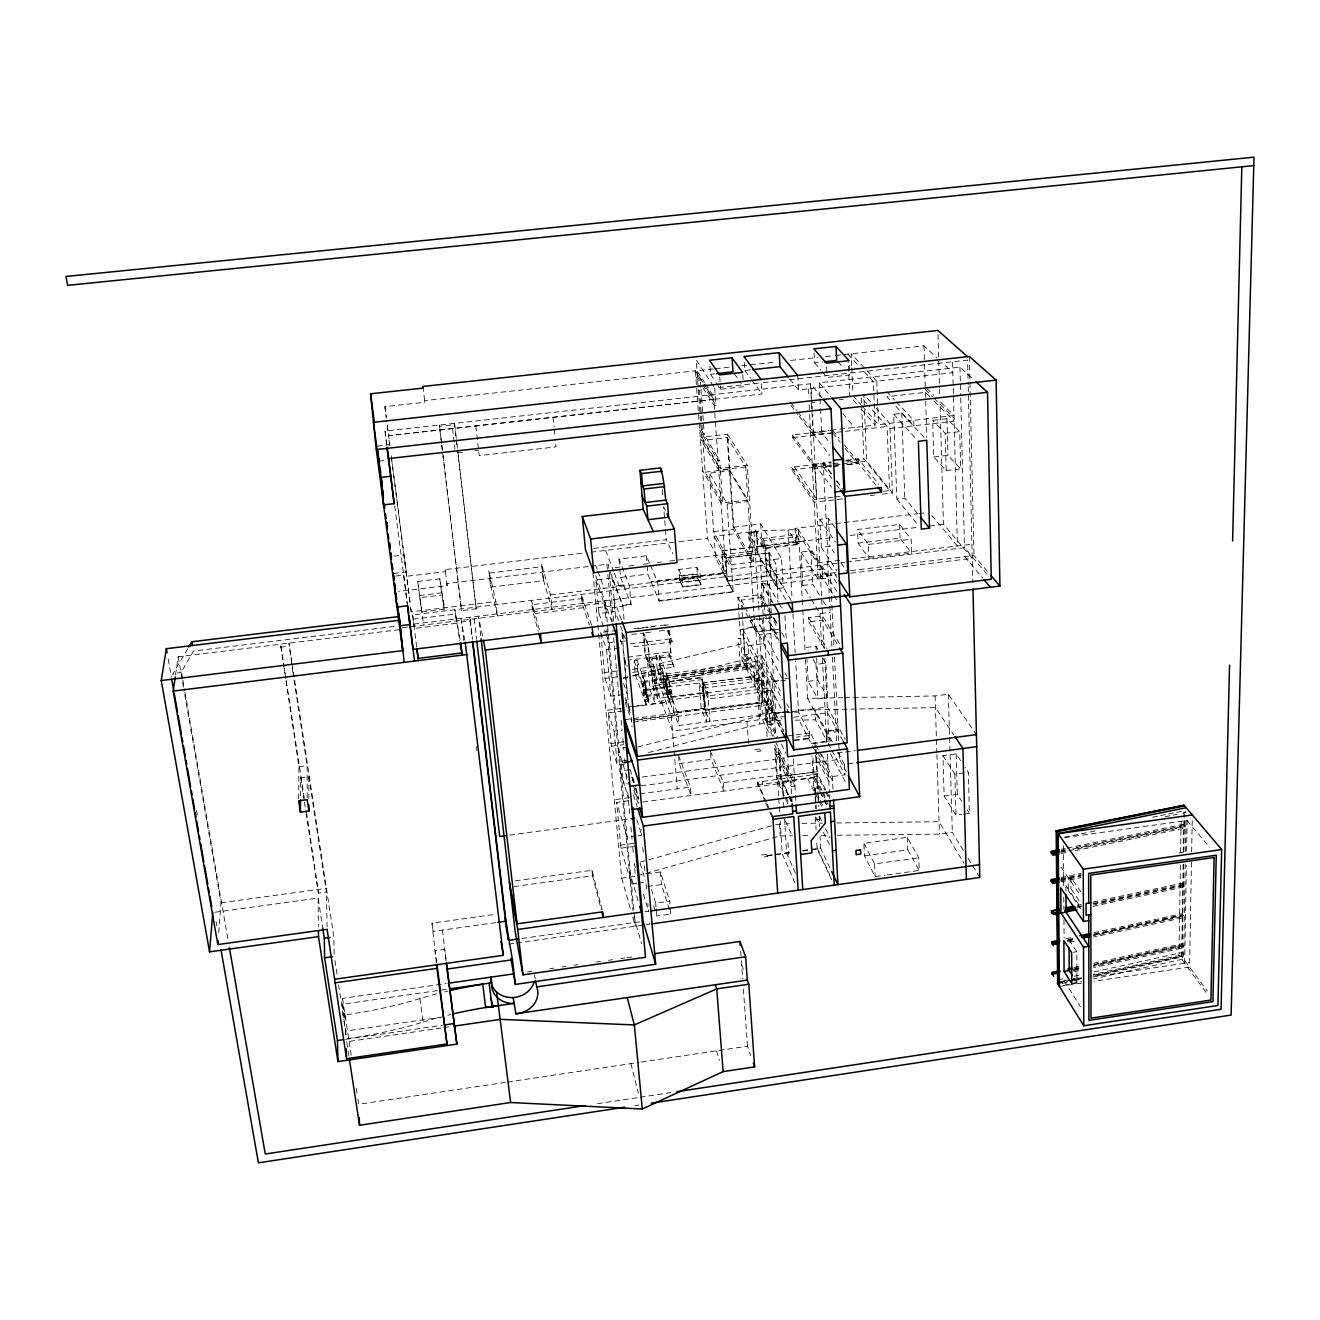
<?xml version="1.0" encoding="UTF-8"?>
<svg xmlns="http://www.w3.org/2000/svg" width="1320" height="1320" viewBox="0 0 1320 1320"><rect width="100%" height="100%" fill="white"/><g stroke="black" fill="none" stroke-linecap="round" stroke-linejoin="round"><path stroke-width="0.75" stroke-dasharray="5 3.75" d="M307.164 797.659L307.164 765.666L293.238 674.52M300.531 795.976L300.647 777.793L308.847 776.721L326.469 892.006L318.45 893.095L306.273 814.209M298.666 798.765L298.93 766.738L280.566 644.209L283.998 666.501M1180.41 864.93L1178.974 955.531L1208.212 995.247M1180.608 852.588L1181.136 819.637M1181.68 945.236L1093.917 965.233M1182.654 885.143L1182.703 884.317L1093.257 903.259M1183.149 864.501L1181.647 956.323L1093.653 975.711M1183.363 852.241L1184.056 809.391M1183.677 864.121L1182.126 957L1094.099 976.404M1183.875 851.779L1184.486 814.786M1185.211 863.923L1183.611 958.996L1093.438 978.895M1185.426 851.582L1185.97 818.647M1184.667 963.286L1186.35 865.359M1186.597 851.07L1187.109 820.479L1063.392 837.771M1191.465 862.108L1189.568 967.065L1093.966 981.272M1191.647 851.862L1192.241 819.06M292.924 672.49L288.964 643.187L291.753 661.419M218.74 932.613L221.017 902.781L183.81 689.023M1183.941 825.561L1073.407 848.083M175.543 674.933L178.2 656.749L398.59 629.739M182.49 678.018L181.434 671.946L193.413 651.057L396.165 626.241M187.786 648.664L172.606 674.404L181.434 671.946M637.411 875.704L780.252 835.906L792.495 835.774M640.167 862.125L773.602 825.247M775.566 824.719L791.752 823.482M648.516 752.532L773.058 720.571L783.057 720.39M637.857 746.938L760.666 715.786L770.269 735.768M785.136 716.38L672.507 731.082L655.248 685.756L757.119 661.006L782.463 711.084M778.404 660.462L759.908 625.597L743.094 629.623L745.074 659.257L761.805 655.182L780.252 691.036M623.188 677.886L630.878 676.038M632.791 675.559L660.33 669.124L678.084 714.268L678.991 725.505L788.65 711.232M623.221 678.414L630.927 676.549M632.841 676.087L653.994 670.972L671.253 715.688L677.226 788.832M738.408 638.616L740.718 638.319L738.408 638.616L740.19 664.983M726.082 558.31L722.172 550.985L797.329 542.074L797.478 544.632L763.636 548.707L753.934 531.844L748.654 533.016L754.743 626.851L760.204 626.159M753.967 532.24L761.178 530.656L798.319 529.634L828.316 575.933M1058.062 979.803L1064.068 978.483M1074.084 976.272L1080.09 974.952M1094.099 971.883L1182.208 952.495L1183.677 954.492L1093.241 974.407M1063.326 980.991L1071.312 979.242M1073.308 978.797L1081.278 977.047M1057.666 983.647L1067.666 981.436M1069.662 981.007L1081.657 978.368M1062.105 983.449L1072.104 981.255M1074.101 980.809L1080.106 979.489M1063.392 985.528L1081.426 981.552M1073.886 967.56L1079.859 966.256M1093.818 963.204L1181.582 943.981L1183.33 946.589L1093.505 966.306M1074.034 968.781L1080.024 967.477M1093.983 964.425L1181.714 945.202M1073.985 969.606L1079.974 968.286M1073.589 969.853L1081.575 968.105M1093.554 965.481L1183.528 945.879L1183.495 947.809L1093.653 967.527M1073.539 970.678L1081.525 968.929M1073.688 971.899L1081.674 970.15M1059.349 982.691L1067.352 980.941M1069.349 980.496L1081.361 977.872M1093.356 975.249L1181.4 955.993L1207.289 991.089M1065.702 938.784L1073.721 937.051M1093.785 932.728L1182.076 913.72L1183.842 916.294L1093.472 935.797M1067.863 939.576L1073.87 938.289M1093.933 933.966L1182.208 914.941L1093.884 934.791M1067.814 940.418L1073.836 939.114M1067.401 940.599L1073.424 939.312M1093.521 934.972L1184.04 915.585L1184.007 917.532L1093.62 937.035M1067.352 941.441L1073.374 940.137M1069.514 942.232L1075.536 940.945M1077.202 905.388L1081.179 904.547M1093.109 902.022L1182.572 883.08L1184.353 885.637L1094.808 904.645M1077.351 906.642L1081.327 905.8M1076.938 907.599L1081.278 906.642M1093.207 904.101L1184.551 884.895L1184.518 886.875L1092.976 906.312M1061.065 877.553L1081.063 873.394M1179.09 852.984L1183.083 852.159M1061.214 878.807L1081.228 874.649M1060.768 879.714L1081.179 875.49M1060.736 880.572L1080.75 876.397M1060.884 881.826L1080.915 877.651M1061.181 849.304L1065.207 848.48M1067.22 848.067L1183.974 824.257M1061.33 850.558L1065.355 849.733M1060.884 851.416L1065.306 850.608M1072.978 848.941L1185.871 825.908M1060.851 852.291L1066.89 851.053M1068.903 850.641L1185.69 826.683L1183.957 825.049M1060.999 853.561L1067.039 852.324M1075.091 850.674L1185.839 827.937M1152.64 817.162L1158.613 815.941M1160.61 815.529L1166.599 814.324M1168.596 813.912L1174.585 812.691M1176.582 812.295L1184.551 810.661L1186.086 812.476L1181.235 813.466M1064.25 837.26L1096.524 830.692M1165.098 816.75L1171.153 815.512M1173.166 815.1L1177.193 814.275M597.465 1103.701L638.22 1097.53M640.249 1097.217L670.824 1092.597M634.87 1105.649L638.946 1105.038M505.461 1082.351L358.71 1104.279L357.489 1096.227M507.49 1082.053L639.062 1062.402M641.091 1062.089L747.483 1046.199L750.733 1055.587M1059.349 981.865L1072.549 979.918M1074.595 979.605L1080.7 978.697M1092.943 976.882L1189.65 962.544M1073.523 983.351L1076.955 982.839L1076.806 951.753L1068.986 939.757M1059.382 986.419L1081.756 983.086M345.51 1039.368L442.332 1025.26M348.909 1056.016L346.714 1041.76L441.837 1027.9M443.85 1027.603L451.952 1026.432M1073.358 952.248L1076.806 951.753M345.807 1035.012L345.691 1031.052L443.998 1016.796M1080.882 891.825L1070.833 877.272L1068.243 877.651L1068.309 889.119L1070.899 888.756L1080.931 903.408M346.022 1034.781L343.018 1015.146L342.524 998.399L446.177 983.548M527.587 971.883L531.663 971.305M549.879 968.698L553.921 968.121M562.006 966.949L566.065 966.372M574.15 965.217L578.193 964.639M596.392 962.032L600.435 961.455M608.52 960.3L612.562 959.722M620.664 958.551L624.707 957.973M626.719 957.693L632.791 956.818M446.209 989.356L342.705 1004.223L345.031 1019.502L344.85 1013.611M651.469 889.499L655.677 903.16L669.751 901.197L670.84 914.05L656.815 916.03L653.202 904.216M887.189 874.945L919.248 870.441L918.803 857.752L907.285 837.309L863.891 843.315L864.468 855.839L875.16 876.628L885.175 875.226M644.919 911.774L648.516 911.262L647.823 903.49M521.961 938.47L641.107 921.641M508.645 944.147L514.668 943.288M516.681 943.008L644.292 924.957M646.09 924.709L649.671 924.198L649.341 920.502M636.867 883.393L631.455 884.153L620.961 848.199L616.671 802.345L630.795 800.448M638.682 883.146L645.909 882.139M864.468 855.839L907.747 849.816L919.248 870.441M647.773 886.462L661.452 884.565L670.84 914.05M436.326 962.791L432.019 923.191L494.472 914.463M863.891 843.315L874.599 863.923L918.803 857.752M495.907 922.614L433.125 931.409L432.019 923.191M214.813 912.268L318.12 898.078L322.773 928.191M960.614 760.584L956.191 753.885L942.925 755.667L944.147 796.108L956.01 815.183L961.752 814.39M963.649 814.126L969.391 813.334L968.352 772.299L965.035 767.283M515.394 880.836L591.954 870.276L602.201 909.859M514.024 886.578L592.498 875.737L601.227 909.513M767.068 855.476L792.775 851.911M802.676 850.542L820.479 848.083L831.88 872.008M767.266 855.97L792.759 852.456M802.923 851.037L820.71 848.578L820.05 836.583M646.652 873.856L660.363 871.959L669.751 901.197M592.911 572.863L621.67 878.163L635.432 876.266M837.391 835.263L939.411 834.124L952.314 832.342L963.93 851.449M636.223 835.857L627.099 837.094L616.671 802.345M638.055 835.609L641.702 835.114L641.173 829.224M944.147 796.108L957.297 794.31L961.702 801.223M620.103 845.245L634.078 843.332M815.545 819.736L819.291 819.225L819.505 826.601M221.017 902.781L326.403 888.36L327.079 927.382M620.961 848.199L634.969 846.268M837.936 752.235L844.486 764.329L854.7 762.976M639.986 793.815L690.476 787.066L691.152 795.498L679.173 763.587L678.678 757.416M710.374 751.162L723.343 782.661L788.601 773.933L787.743 759.693M816.519 771.82L776.638 777.15L785.07 795.217M615.813 799.507L629.904 797.61M765.039 801.438L757.482 782.133L816.651 774.196L824.868 790.366M757.647 784.822L816.799 776.886M783.832 807.378L782.281 781.985L816.816 777.348M642.823 801.982L794.673 781.588L776.111 743.111M844.486 764.329L844.998 774.823L828.581 777.034L815.909 752.598M817.13 782.958L817.938 794.656M817.658 784.03L818.384 793.93M819.555 790.433L813.219 777.843L813.747 787.281L817.509 786.769M815.051 795.053L814.621 787.165L815.149 788.238L818.053 787.858M942.925 755.667L954.871 774.13L968.352 772.299M509.85 835.065L629.129 818.944M626.241 762.085L622.429 762.581A12.655 1.039 82.5 0 0 621.736 768.487A12.655 1.039 82.5 0 0 624.525 785.384M794.376 739.942L809.787 737.896L809.408 730.966L815.925 743.424M794.458 740.685L808.747 738.804L808.566 735.553L796.323 737.17M622.66 710.985L608.272 712.849L611.408 746.229L617.281 765.072L624.574 764.115M811.107 743.341L826.996 741.246L826.468 731.033L838.035 729.514L839.14 731.494L834.273 732.138L833.184 730.158M787.858 803.847L776.787 779.542L774.856 748.621L778.536 748.143L780.433 779.047L788.073 795.3M833.432 730.603L826.699 731.494L827.244 741.691L811.338 743.803L799.045 720.11M629.376 769.774L620.02 771.012L628.584 798.352M679.173 763.587L711.001 759.38L723.954 791.092L723.343 782.661M642.394 777.051L784.839 758.125M837.26 753.093L843.298 752.284M845.328 752.02L855.409 750.684M641.074 785.829L839.586 759.346L846.301 771.804M770.88 605.995L769.56 584.364L767.53 580.816L775.747 713.707L781.688 712.932M783.667 712.684L827.26 707.009L845.179 739.216M844.668 697.653L935.088 695.937L948.354 694.221L976.42 734.596M763.389 618.04L769.84 720.39L781.786 718.822M793.732 717.271L827.574 712.849L843.48 741.625M610.549 743.506L624.805 741.642M767.811 724.762L773.173 724.053L771.886 703.61L766.293 692.373L760.963 693.066L762.267 713.328L767.811 724.762L766.507 704.303L760.963 693.066M611.408 746.229L623.65 744.629M627.33 747.252L617.941 748.473L627.049 777.134M788.304 735.801L794.095 735.042M796.026 734.778L809.523 733.012L798.583 712.107L795.646 660.957M621.687 761.145L629.277 760.138M647.988 701.052L645.034 701.432L642.461 683.793L645.43 683.413L647.674 695.062L644.457 694.782L647.427 694.403L648.236 701.712M808.17 681.367L817.806 680.13L827.64 697.62L817.822 698.89L808.17 681.367L806.965 659.406M649.885 689.37L654.571 701.91L704.599 695.475L706.579 721.908L701.233 709.203L699.254 683.051L649.885 689.37L647.196 657.822L630.152 659.967M628.501 706.86L646.173 704.583L644.853 697.273M646.173 704.583L635.398 674.933L634.161 660.841L637.048 660.479L638.286 674.569L649.159 704.203L669.685 701.563L665.857 680.807L669.091 680.394L672.523 696.3L674.009 712.717L704.5 708.774L701.959 677.325L654.538 683.38L702.158 677.77M673.101 701.613L628.65 707.322L621.769 630.646M607.431 710.209L621.769 708.361M766.986 690.855L770.368 690.426M673.827 712.255L704.303 708.312L709.88 721.479L707.685 691.961L702.289 679.586L652.921 685.872L650.512 657.393L669.158 655.05L674.14 667.178L655.231 669.57L650.512 657.393M624.822 719.664L768.619 701.052L783.717 731.462M633.039 720.093L678.084 714.268M637.444 720.077L678.134 714.796M766.507 704.303L771.886 703.61M633.237 722.089L768.834 704.517L783.948 735.025M298.93 766.738L307.164 765.666M608.272 712.849L614.13 731.164L621.472 730.207M762.267 713.328L767.58 712.635L773.173 724.053M670.213 694.27L669.042 679.899L659.208 655.198L656.073 655.594L657.244 669.653L660.38 669.256M616.935 630.465L600.732 632.462L605.038 678.397L621.093 676.351M767.563 607.035L760.732 594.627L737.88 597.432L742.17 660.792L749.017 659.934L748.06 645.694L763.834 643.698L762.316 619.69M635.398 674.933L638.286 674.569M666.072 673.827L746.41 663.613L747.45 665.726L747.681 669.273L667.211 679.519L666.072 673.827L667.211 679.519M664.802 676.005L751.525 664.983L753.571 666.27L666.352 677.374L664.802 676.005L659.901 663.646L741.097 644.011L751.525 664.983M666.913 675.972L747.45 665.726M634.161 660.841L642.428 683.298L645.381 682.918L646.618 697.307M656.073 655.594L665.824 680.312L669.042 679.899M642.51 684.37L645.48 683.991M642.724 685.361L645.678 684.981M813.07 659.307L815.974 664.405L825.858 663.152L827.64 697.62M643.451 689.683L646.47 689.452M666.88 686.697L670.164 686.433M643.566 689.981L646.519 689.601M742.104 612.216L744.942 654.654L757.812 680.625L761.607 680.13L748.638 654.192L741.774 655.05L754.347 680.592L761.392 679.684L762.844 702.421L704.979 709.912L702.933 682.803L754.05 676.269L754.38 681.12M702.933 682.803L754.281 676.731M605.038 678.397L610.88 696.168L623.155 694.601M703.263 685.063L761.458 677.622L766.837 688.347L707.982 695.92L702.587 683.496M668.167 692.439L671.402 692.027M703.494 688.132L761.64 680.674L767.035 691.433L708.213 699.006L702.817 686.565M784.707 678.661L788.584 678.15M671.55 693.841L667.012 694.683L665.824 680.312M781.902 678.199L754.693 626.257L740.025 629.755L766.441 682.093L782.842 679.998M743.094 629.623L769.857 682.275L786.803 680.097M645.76 699.748L648.731 699.369L649.159 704.203M652.921 685.872L657.657 698.379L707.685 691.961M630.25 643.912L671.847 638.698L672.111 641.916L630.448 647.13M839.438 643.615L822.541 615.912L808.566 617.661L808.797 621.918L822.756 620.185L838.596 646.255M600.732 632.462L606.54 649.489L619.377 647.872M757.73 618.75L749.909 619.723L755.947 631.29L777.76 628.567M779.79 629.211L756.013 632.181L749.974 620.598L773.438 617.678L777.067 624.261M750.42 617.512L759.544 634.92L777.942 632.61M674.14 667.178L668.91 651.948L624.195 657.574L627.313 666.286M652.443 658.531L671.253 656.617L652.443 658.531L654.72 683.826M603.9 672.688L618.354 670.857M632.412 669.289L673.876 664.042M817.971 649.588L815.991 646.206L806.305 647.427L808.236 650.826M632.676 672.424L651.865 669.999L654.571 701.91M633.847 628.683L658.317 625.647M660.346 625.399L668.679 624.822L664.604 625.317M638.088 628.617L648.285 627.346M650.331 627.099L654.406 626.587M631.785 634.474L643.253 633.039L647.905 644.935L649.786 667.095L645.134 654.934L643.253 633.039M645.612 632.742L651.486 632.016M659.307 631.042L665.181 630.316M759.693 618.503L771.424 617.051M815.727 606.573L820.017 613.602L830.164 612.332M612.909 642.477L609.163 642.956L605.979 633.748M620.367 641.553L625.977 640.86M839.784 560.29L817.377 563.029L795.036 528.38L833.646 523.776M851.945 558.822L971.932 544.219M679.618 580.206L697.636 578.011L700.92 584.793L682.754 587.02L679.618 580.206L678.777 569.432L696.828 567.237L700.111 573.952L700.92 584.793M421.773 611.985L444.213 609.262L442.464 594.957L419.958 597.679L421.773 611.985L417.73 581.46L439.808 578.803L444.576 607.778M868.939 558.36L911.691 553.163L911.196 539.22L899.547 524.403L857.489 529.452L858.099 543.18L868.939 558.36L868.345 544.401L857.489 529.452M416.641 646.899L412.632 614.889L844.618 562.27M846.648 562.023L964.474 547.668L988.73 576.279M442.959 455.697L461.555 610.582L476.19 608.801L456.852 443.074M727.188 580.156L726.049 557.947M413.16 619.179L455.565 613.998L456.687 623.221L414.348 628.419L412.632 614.889M727.237 580.717L770.682 575.404L769.296 552.717L725.654 557.981L727.419 581.081L770.88 575.767L769.494 553.08L725.851 558.343M413.82 624.096L836.385 572.385M850.641 570.636L973.978 555.555L988.234 572.319M402.418 627.643L605.467 602.778L635.332 926.227L631.505 912.764M760.221 558.822L777.348 588.605L783.255 587.879L765.913 558.145L760.221 558.822L761.788 583.885L767.464 583.176L778.058 601.837M818.119 577.187L836.434 574.942M850.624 573.21L972.262 558.31L943.47 524.255L939.955 401.841M769.56 584.364L763.092 585.156L764.94 614.658L778.948 640.447M801.025 552.057L818.218 579.216L828.432 577.979L810.892 550.869L801.025 552.057L802.873 585.453L810.381 597.779M597.795 607.612L612.43 605.814M280.467 647.196L288.899 646.156M631.026 604.164L622.792 605.187L624.162 620.582M659.142 600.715L733.161 591.64L715.605 557.848L714.07 536.217L756.525 531.152L775.863 563.821L778.189 602.514M649.539 563.244L646.321 555.803L618.981 559.086L629.376 585.304L631.059 604.543L622.826 605.55L608.866 568.409L608.487 564.102L592.284 566.049M647.163 565.983L647.856 574.134L659.175 601.095L733.178 592.004L731.626 569.201L714.07 536.217M802.873 585.453L812.691 584.248L821.931 599.115M595.815 580.008L605.979 608.47L622.908 606.391L612.166 578.028L595.815 580.008L598.966 613.503L615.202 611.49L619.921 624.343M741.972 610.187L741.295 600.088L760.914 597.663L768.537 611.539M762.63 538.51L763.999 540.82L797.973 536.745L798.352 543.691L764.428 547.767L763.059 545.44L762.63 538.51L796.505 534.452L797.973 536.745M763.059 545.44L796.884 541.381L798.352 543.691M588.241 566.544L446.82 583.555L447.166 585.601L398.574 591.442M795.036 528.38L795.795 542.025L834.042 537.421M850.311 535.458L919.429 527.142M929.593 525.921L943.47 524.255M614.938 567.683L621.01 566.957M629.112 565.966L635.184 565.24M643.285 564.267L649.357 563.541M657.459 562.551L661.501 562.072M669.603 561.099L756.657 550.605L757.894 552.75L715.605 557.848M419.529 595.534L441.54 592.878L444.213 609.262M490.941 587.087L543.691 580.717L552.057 609.328L550.572 594.891L542.239 566.692L489.357 573.045L490.941 587.087L497.475 616.011L495.841 601.54L489.357 573.045M835.213 527.967L828.465 518.298L819.885 519.321L821.32 547.321L829.851 546.282L834.339 552.932M858.099 543.18L900.042 538.114L911.691 553.163M868.345 544.401L911.196 539.22M619.888 569.283L620.614 577.434L647.856 574.134M731.28 564.63L751.872 562.139L747.962 501.567L729.415 470.877L709.434 473.187L713.592 531.597L731.28 564.63L727.138 504.026L709.434 473.187M713.625 386.347L696.201 359.98L701.761 437.151L727.551 434.214L733.821 527.175L753.456 561.94L781.539 558.541L783.255 587.879M731.626 569.201L775.863 563.821M678.777 569.432L681.912 576.163L700.111 573.952M765.996 568.012L770.286 575.454L768.916 553.146L764.626 545.869L766.392 567.963M411.197 611.837L410.454 605.913L411.197 611.837L495.841 601.54M550.572 594.891L725.951 573.557L713.839 399.333L704.071 384.268M393.789 556.132L404.002 554.928L410.207 603.933L391.627 459.64L392.057 463.221M924 437.299L901.791 413.325L893.706 414.249L896.857 499.026L904.81 498.085L917.812 513.892M733.821 527.175L760.699 523.974L781.539 558.541M713.592 531.597L733.359 529.237L751.872 562.139M593.521 548.394L666.286 539.715L672.886 553.822M393.591 573.474L406.098 571.972M447.166 585.601L445.12 569.613L584.892 552.915M590.964 552.189L676.945 541.926M678.991 541.678L707.52 538.279L725.951 573.557M748.688 533.412L754.231 532.339L748.654 533.016L756.376 546.315L756.657 550.605M395.67 576.064L403.689 575.107L407.385 605.797M835.676 523.529L916.971 513.81M919 513.579L927.135 512.606M946.192 470.563L960.679 468.864L959.739 431.64L946.951 418.704L932.646 420.337L933.751 456.951L946.192 470.563L945.153 433.306L932.646 420.337M702.867 440.335L720.39 469.936L722.667 502.969L705.16 472.164L702.867 440.335L727.171 437.58L745.734 466.999L747.862 500.016L721.05 503.167L702.619 470.58M727.138 504.026L747.962 501.567M833.002 497.244L814.044 499.488L791.604 467.263L831.121 462.693M835.015 497.013L841.071 496.287M883.509 491.287L889.564 490.578L887.106 426.541L868.048 405.025M842.275 498.877L814.192 502.194L791.752 469.87L791.604 467.263M870.358 495.561L874.368 495.082M882.403 494.142L892.435 492.954L889.795 423.456L876.117 408.161M945.153 433.306L959.739 431.64M753.456 561.94L747.252 465.251L720.274 468.369L719.746 460.614L718.113 460.795L699.666 429.874M745.734 466.999L718.756 470.118L700.309 438.817M705.16 472.164L729.316 469.376L747.862 500.016M836.995 577.368L828.366 564.25L823.267 462.858L831.055 461.951M846.615 460.152L858.297 458.799L878.774 484.324M824.224 648.45L814.654 464.161L823.284 463.171L831.798 474.573M845.46 461.026L863.891 458.898L889.564 490.578M812.311 466.191L831.154 463.996M833.167 463.765L839.173 463.072M847.192 462.132L857.224 460.977L857.34 463.716L847.324 464.887M791.752 469.87L840.328 464.244M842.358 463.996L866.646 461.191L892.435 492.954M831.254 466.306L823.482 467.214L831.996 478.681M833.201 466.076L839.041 465.399M846.813 464.491L858.478 463.138L876.397 485.611M812.443 468.93L831.286 466.752M833.299 466.505L839.305 465.811M933.751 456.951L947.958 455.301L960.679 468.864M795.795 541.976L805.579 540.837M810.546 432.481L829.01 430.369M830.957 430.155L875.111 425.122L873.345 381.579L863.957 371.481M862.405 406.329L878.509 424.727L953.98 415.437L939.609 401.132M815.248 468.6L792.643 437.596L792.495 434.957L830.775 430.601M811.519 403.722L813.07 433.603L821.749 432.613L830.28 443.586M810.678 435.254L887.106 426.541M792.643 437.596L830.907 433.224M889.977 428.505L954.129 421.179L931.161 398.112M713.839 399.333L388.476 435.683L386.578 420.205M705.688 384.087L715.489 399.168L761.953 393.987L761.277 382.833L714.714 387.998L715.902 405.224L714.268 405.405L701.085 384.879M377.272 446.094L389.796 444.691M810.958 402.996L814.984 402.55M839.124 399.828L843.15 399.382M929.726 396.676L925.419 392.353L886.924 396.676L890.967 401.049M378.84 461.092L386.149 460.267M457.363 452.76L463.155 452.1M474.738 450.796L478.599 450.367M695.392 370.953L702.999 382.685L695.392 370.87L424.578 400.636L424.891 402.27L384.928 406.675L386.347 418.275M709.978 366.25L710.539 374.269L714.615 373.824M744.282 362.505L744.793 370.507L750.667 369.864M814.06 352.852L814.555 362.835L822.607 361.96M700.887 387.238L700.458 381.298L698.874 381.463L695.821 376.695M763.307 382.618L967.593 360.096L968.17 384.632M716.1 382.602L720.571 389.268L743.556 386.727L740.025 381.744M386.694 444.84L385.06 431.062L810.496 383.79L822.013 397.815M819.934 396.759L819.241 382.816L959.97 367.191L973.022 379.071M441.49 443.421L439.296 425.04L439.56 426.343L454.707 424.66L456.605 441.029M789.855 379.054L798.484 389.911L873.345 381.579M851.697 365.739L851.169 353.793L876.777 381.2L952.858 372.718L942.744 363.297M713.279 368.907L696.96 370.705L704.599 382.421M715.324 368.692L729.597 367.125M741.84 365.788L776.506 361.977M790.779 360.426L817.294 357.505M825.445 356.614L833.613 355.724M835.642 355.492L923.951 345.823L936.969 357.918M805.513 659.257L807.675 698.346L842.622 697.686M798.468 710.094L935.451 707.602L953.766 734.861M792.577 712.206L772.563 712.569L765.567 714.351L776.737 737.319M794.59 712.173L798.583 712.107M795.053 720.176L815.496 719.812L827.244 741.691M801.982 823.366L822.442 823.119M836.764 822.954L939.031 821.749L963.93 863.131M802.692 835.659L810.859 835.56M821.057 835.444L829.224 835.362M747.681 669.273L742.17 660.792M926.673 388.261L933.867 395.406M925.32 389.483L932.497 396.66M933.949 398.096L954.047 418.192M886.726 391.561L894.828 400.24M896.181 401.676L913.737 420.453L913.918 425.782L892.32 402.501M847.885 354.156L858.594 365.706M893.706 414.249L917.004 439.758M838.002 361.861L843.232 367.686M870.655 402.039L863.808 394.383L866.646 461.191M866.695 403.491L861.25 397.353L861.514 403.507M853.017 395.604L861.069 404.794M856.432 403.639L849.766 395.967L848.232 362.125M861.762 409.777L875.111 425.122M814.555 362.835L820.842 370.144M822.096 371.613L827.112 377.454L849.766 374.946L849.222 362.703M931.739 515.41L957.412 545.985L952.561 361.663M1187.109 820.479L1209.648 847.324M819.241 382.816L830.775 396.577M964.705 556.677L982.624 578.077M842.837 413.605L854.419 427.482M896.857 499.026L918.687 525.954M832.788 430.369L839.223 438.421M844.371 444.873L857.224 460.977M832.92 432.993L840.246 442.216M845.13 448.355L857.34 463.716M790.696 402.584L796.653 410.371M797.857 411.923L813.367 432.151M813.07 433.603L829.884 455.582M790.845 405.257L798.006 414.628M799.194 416.196L813.516 434.94M823.267 462.858L831.781 474.26M836.649 480.777L841.516 487.294M836.665 481.107L843.975 490.891M836.863 485.232L839.305 488.515M814.654 464.161L831.418 487.031M792.495 434.957L815.116 465.861M744.793 370.507L750.519 378.328M751.658 379.896L761.953 393.987M734.151 373.461L738.853 380.094M794.277 466.95L816.832 499.158L812.443 414.298M1061.016 867.141L1080.469 895.439M819.885 519.321L835.379 541.909M1061.099 878.543L1080.519 907.054M1080.75 908.903L1065.916 887.089L1065.949 890.951M841.071 562.897L846.681 571.213M710.539 374.269L714.994 380.935M821.32 547.321L836.781 570.619M836.764 583.06L830.28 573.128L833.959 646.8M704.088 384.351L713.856 399.432L388.476 435.683L389.73 445.352M819.901 565.273L836.781 591.376M697.389 376.53L700.458 381.298M702.669 384.714L715.902 405.224M820.38 574.348L832.821 593.818M833.927 595.534L838.332 602.415M967.197 809.869L969.391 813.334M1074.034 978.252L1076.955 982.839M727.551 434.214L747.252 465.251M797.478 544.632L788.122 529.881L792.132 599.528M1064.399 981.123L1080.403 1006.698M822.97 600.781L828.102 609.031M811.453 599.528L814.671 604.808M968.154 858.396L978.73 875.754M701.217 429.693L719.746 460.614M701.761 437.151L720.274 468.369M808.566 617.661L827.095 648.912M755.353 530.145L756.459 532.026L757.498 548.245M808.797 621.918L824.224 648.07M791.224 600.699L773.817 570.884L774.361 579.975L786.736 601.375M822.888 658.069L825.858 663.152M748.985 538.065L777.265 587.087M779.014 603.537L782.859 610.318M773.025 602.877L761.095 581.592L763.257 616.011M761.788 583.885L771.853 601.854M777.018 623.386L773.388 616.803L773.438 617.678M773.256 617.298L777.051 624.162M781.77 632.742L785.565 639.606M768.553 608.817L772.464 615.912M769.494 613.272L777.117 627.148M770.105 622.462L776.77 634.706M770.368 626.736L778.932 642.543M832.326 741.856L814.968 709.797L815.496 719.812M807.675 698.346L831.534 742.5M828.168 743.44L830.973 748.671M831.913 750.42L844.998 774.823M830.544 753.934L846.582 784.047M784.938 672.804L786.819 676.335M741.295 600.088L744.034 605.319M744.942 607.052L749.512 615.763M821.502 754.083L828.019 766.54M815.909 745.14L818.647 750.37M819.555 752.119L832.309 776.539L833.135 792.396M737.88 597.432L749.034 618.816M817.954 752.895L832.54 780.895L828.811 781.39L815.232 755.122M727.584 580.107L723.707 572.649L651.007 581.856L723.723 573.012L722.139 550.605M808.566 735.553L809.787 737.896M733.178 592.004L723.327 573.012L721.76 550.654L764.989 545.457L767.464 583.176M812.279 745.618L815.001 750.849M786.786 703.725L788.65 707.355M762.135 660.297L782.446 699.98M787.099 709.087L788.964 712.717M825.643 789.739L817.459 773.668L813.846 774.163L821.981 790.235M826.551 791.521L830.197 798.666M825.775 792.165L829.405 799.309M812.922 772.299L780.07 776.193L788.783 794.722M822.888 792.016L826.501 799.161M824.818 798.022L813.054 774.675L812.014 756.129M825.726 799.821L828.432 805.183M820.462 792.231L827.689 806.602M817.872 787.875L815.298 749.595M819.637 791.389L823.168 798.402M824.043 800.151L827.574 807.163M813.747 787.281L815.545 790.911M816.453 792.709L823.68 807.213M775.747 713.707L783.832 729.993M807.774 778.569L814.028 791.175M814.935 792.973L818.515 800.167M819.406 801.966L822.096 807.378M757.63 680.707L757.663 678.101L762.993 688.842L759.544 634.92M783.073 734.151L773.239 714.268L771.721 689.865M745.074 659.257L771.804 713.427M819.423 816.222L822.063 821.601M825.577 828.762L829.966 837.721M769.84 720.39L777.827 736.758M781.374 744.034L785.812 753.126M816.206 817.459L819.819 824.851M823.416 832.26L829.736 845.229M665.329 510.394L663.663 506.962L665.296 527.439M765.88 719.153L774.23 736.411M772.761 736.197L766.078 722.353L761.805 655.182M774.625 744.86L788.601 773.933M774.856 748.621L790.878 782.1L792.066 801.817M817.113 848.05L829.917 875.077M831.666 879.714L817.162 849.073L816.651 839.965M789.64 796.521L792.182 801.9M782.281 781.985L788.238 794.656M789.079 796.471L791.637 801.884M788.914 797.098L791.472 802.527M785.911 797.016L789.278 804.21M785.4 820.957L792.182 835.857M757.482 782.133L766.458 802.279M767.25 804.061L772.827 816.585M765.831 803.22L769.015 810.381M769.824 812.179L772.216 817.558M795.498 873.246L786.654 853.297L784.558 819.093M794.97 882.948L782.215 853.908L780.169 821.089M650.347 565.108L657.591 581.872L659.175 601.095M699.254 683.051L704.599 695.475M668.299 630.267L671.847 638.698M667.128 630.069L672.111 641.916M657.244 669.653L678.991 725.505M620.614 577.434L631.059 604.543M647.196 657.822L651.865 669.999M605.632 550.44L613.635 571.329M614.361 573.226L619.459 586.509M678.513 755.37L690.476 787.066M637.048 660.479L645.381 682.918M621.39 619.723L613.932 599.61L615.962 621.984M648.731 699.369L647.823 696.894L643.665 697.686L642.428 683.298M620.598 626.175L625.301 639.012M621.934 632.494L623.799 637.593M622.215 635.662L623.469 639.078M741.625 964.541L744.134 971.454M595.815 565.521L597.201 569.332M597.894 571.23L604.131 588.373M620.334 639.886L623.04 647.427L627.231 694.072L623.552 683.446M595.749 575.718L605.467 602.778M611.919 622.132L604.263 600.781L606.16 621.291M624.459 660.677L626.967 667.672M598.966 613.503L605.336 631.9M625.366 697.736L630.481 712.635M625.663 699.847L630.333 713.46M625.119 702.207L631.488 720.852M591.574 625.267L581.262 594.346L582.153 603.487L589.281 625.053M630.069 769.444L635.58 786.505M636.19 788.403L638.484 799.144M631.686 776.952L633.418 782.331M635.201 787.826L638.781 798.913M633.27 785.367L638.781 802.527M633.897 790.267L638.863 805.728M716.48 1050.819L719.499 1060.274M633.435 794.953L637.147 806.635M636.851 819.703L641.702 835.114M640.15 863.264L645.332 880.258M635.415 867.553L634.277 863.742L635.266 874.467M643.401 894.151L648.516 911.262M629.244 870.655L638.5 902.22M633.864 916.509L641.619 943.701M621.67 878.163L630.96 910.849M539.368 629.722L531.432 600.418L532.405 609.576L538.263 631.356M630.91 1063.606L638.319 1093.207M454.707 424.66L454.41 423.357L456.077 437.646M482.493 636.091L478.451 616.176L480.827 636.603M476.19 608.801L457.512 449.906M534.452 974.985L535.211 978.961M460.845 618.337L464.821 640.283M460.069 639.523L454.822 609.757L459.805 641.058M196.465 810.183L197.538 816.271M216.051 921.657L216.761 925.716M168.151 658.845L171.352 677.111M182.837 680.047L184.602 690.178M184.965 692.191L228.277 941.341M178.2 656.749L183.463 687.01M445.12 569.613L445.467 571.626L406.791 576.262L390.984 453.667M334.884 960.498L337.342 976.618M338.58 984.687L345.691 1031.052M284.311 668.53L285.879 678.661M286.192 680.691L304.656 800.283M306.521 812.443L318.45 893.095M300.647 777.793L304.078 800.052M304.392 802.065L305.959 812.179M292.05 663.448L333.811 936.903L334.257 956.455M342.524 998.399L351.318 1055.934M356.251 1088.159L357.175 1094.214M417.73 581.46L423.555 625.053M436.92 993.795A269.89 149.77 -8.7 0 0 419.958 998.58L423.175 1022.026A225.703 104.379 -9.6 0 1 346.632 1038.724L346.714 1041.76M436.805 962.742L435.22 950.73L444.741 949.377L446.044 959.409M385.06 431.062L386.909 445.236M394.762 505.989L407.352 603.19M384.928 406.675L386.248 416.889M387.304 425.056L389.928 445.483M439.808 578.803L441.54 592.878M422.862 386.463L424.891 402.27M439.56 426.343L441.507 442.728M441.755 444.774L461.555 610.582M441.738 445.467L442.712 453.651M463.716 640.414L461.521 622.034L470.365 620.944L469.656 617.248L472.065 637.61M476.438 746.658L476.933 750.733M470.316 619.327L472.527 639.326M456.308 439.692L457.264 447.859M452.562 428.538L454.228 442.794M454.476 444.823L454.954 448.899M474.193 618.865L476.586 639.193M442.481 930.089L446.111 961.191M475.843 425.947L479.193 455.631L556.017 446.886L555.225 439.015M488.829 570.702L490.413 584.711M542.239 566.692L543.691 580.717M541.563 564.399L543.015 578.374M591.954 870.276L592.498 875.737M553.096 417.301L554.07 427.185M554.268 429.165L555.043 437.035M606.919 629.508L607.497 635.662M607.678 637.708L632.94 910.585M606.54 649.489L610.88 696.168M614.13 731.164L617.281 765.072M612.067 576.84L615.202 611.49M609.246 572.517L613.734 621.72M606.886 564.267L607.645 572.467M607.827 574.481L612.134 621.489M613.618 637.791L614.179 643.945M614.361 645.975L617.413 679.321M617.644 681.862L619.13 698.016M619.311 700.029L620.416 712.14M621.159 720.225L622.083 730.307M622.826 738.391L623.931 750.502M624.673 758.654L625.399 766.524M626.109 774.394L627.016 784.228M627.742 792.165L629.046 806.487M629.227 808.533L629.986 816.717M630.91 826.93L632.033 839.207M632.791 847.391L633.534 855.574M618.981 559.086L619.707 567.237M631.158 717.222L632.033 726.94M642.807 847.374L643.533 855.558M644.44 865.788L645.183 873.955M646.09 884.086L646.784 891.841M655.677 903.16L656.007 906.84M656.172 908.688L656.815 916.03M660.363 871.959L661.452 884.565M646.321 555.803L646.998 563.953M655.231 669.57L657.657 698.379M653.994 670.972L655.248 685.756M659.208 655.198L661.221 679.932M658.416 669.372L659.323 680.163L742.186 660.231L768.438 713.856L766.441 682.093M669.174 630.779L671.253 656.617M668.992 630.349L671.071 656.188M668.91 651.948L669.158 655.05M662.293 489.786L662.904 497.425M665.462 529.485L666.286 539.715M681.912 576.163L682.754 587.02M701.959 677.325L704.303 708.312M696.828 567.237L697.636 578.011M710.539 753.208L711.001 759.38M703.131 683.265L705.177 710.374L763.076 702.884L761.458 677.622M695.392 370.87L707.52 538.279M701.035 389.218L704.303 434.841L702.735 435.006L699.171 385.44M740.652 951.076L741.213 958.765M741.345 960.696L742.648 978.829M743.374 989.043L747.483 1046.199M746.971 721.363L748.473 743.539M727.171 437.58L729.316 469.376M729.415 470.877L733.359 529.237M719.73 376.975L720.571 389.268M754.05 676.269L754.347 680.592M757.696 782.611L757.878 785.317M746.41 663.613L746.641 667.161M766.788 731.759L767.167 737.847M753.934 531.844L758.488 603.273M758.62 605.303L759.132 613.42M759.264 615.45L759.908 625.597M742.764 374.435L743.292 382.618M755.947 631.29L759.693 689.271M757.119 661.006L760.666 715.786M755.667 661.188L759.742 723.987M762.415 781.473L762.597 784.162M763.999 540.82L764.428 547.767M771.853 674.718L775.599 734.959M763.471 546.15L763.636 548.707M777.744 782.133L778.652 796.488M778.767 798.534L779.146 804.688M779.279 806.734L779.658 812.889M760.699 523.974L762.053 545.639M779.493 823.63L780.252 835.906M769.857 682.275L772.084 718.096M756.525 531.152L757.894 552.75M760.732 594.627L761.558 607.678M766.293 692.373L767.58 712.635M787.99 842.556L788.749 855.014M771.012 607.959L771.375 613.866M784.905 615.731L786.324 639.903M793.353 759.165L795.382 793.634M795.498 795.547L795.844 801.306M792.94 613.866L795.184 652.773M815.38 816.981L816.09 829.851M798.319 529.634L802.659 607.81M802.774 609.873L805.052 651.024M796.505 534.452L796.884 541.381M815.974 664.405L817.822 698.89M797.709 375.424L798.484 389.911M816.139 749.38L817.591 776.061L813.978 776.539L812.856 755.947M818.499 795.943L818.713 800.002M819.605 816.189L819.654 820.347M818.053 796.636L818.598 806.504M819.142 816.469L819.291 819.225M814.952 743.325L815.183 747.565M815.149 788.238L815.48 794.31M815.595 796.339L816.271 808.483M815.149 797.033L815.809 808.863M808.252 388.822L808.665 396.759M809.094 404.695L809.506 412.632M809.606 414.628L818.218 579.216M820.017 613.602L821.832 648.268M822.376 658.465L826.749 742.071M827.392 754.297L829.405 792.891M829.505 794.805L829.702 798.649M810.892 550.869L812.691 584.248M815.991 646.206L816.206 650.199M816.635 658.185L817.806 680.13M820.034 398.755L820.446 406.725M820.545 408.705L821.749 432.613M827.607 561.775L829.752 604.246M829.851 606.276L831.913 647.014M832.425 657.212L836.632 740.85M811.107 388.509L812.344 412.318M810.496 383.79L811.42 401.725M824.752 658.548L829.092 742.335M826.617 367.257L826.914 373.378M828.465 518.298L829.851 546.282M834.471 657.03L839.19 751.162M839.289 753.208L839.586 759.346M858.297 458.799L858.478 463.138M874.599 863.923L875.16 876.628M851.779 367.736L852.934 393.608M861.597 405.553L863.891 458.898M876.777 381.2L878.509 424.727M907.285 837.309L907.747 849.816M901.791 413.325L904.81 498.085M899.547 524.403L900.042 538.114M935.088 695.937L936.853 752.449M936.919 754.479L939.411 834.124M923.951 345.823L924.462 362.224M924.528 364.27L925.237 386.826M925.419 392.353L926.805 437.102M938.008 334.521L939.543 387.568M939.592 389.598L939.708 393.69M948.354 694.221L949.525 735.454M949.591 737.517L952.314 832.342M946.951 418.704L947.958 455.301M956.191 753.885L957.297 794.31M954.871 774.13L956.01 815.183M968.22 386.677L972.84 582.895M959.97 367.191L960.696 395.901M960.745 397.947L964.474 547.668M969.342 356.45L973.978 555.555M318.12 898.078L318.384 926.491M1063.441 845.955L1063.738 886.924M1063.804 897.154L1063.887 909.447M1063.969 919.693L1064.085 938.124M1070.833 877.272L1070.899 888.756M308.847 776.721L308.88 798.913M423.175 1022.026A268.488 151.75 -8.8 0 1 440.038 1017.192M447.81 1015.212A268.488 151.75 -8.8 0 1 450.928 1014.453M444.724 991.832A269.89 149.77 -8.7 0 1 447.859 991.072M419.958 998.58A226.677 102.828 -9.4 0 1 343.018 1015.146M633.534 782.496A12.639 1.105 82.5 0 1 631.966 773.916M766.557 854.287L761.706 854.964L762.63 857.159L767.497 856.499L766.557 854.287M781.176 778.536L777.513 779.031L775.995 754.71L779.674 754.231L781.176 778.536M794.937 785.961L791.142 786.472L775.12 752.879L778.8 752.384L794.937 785.961M759.677 748.985L754.726 749.644L755.65 751.674L760.617 751.014L759.677 748.985M755.122 686.664L668.201 697.834L666.567 677.903L753.835 666.798L755.122 686.664M671.682 698.016L668.464 698.428L667.92 691.779L671.154 691.366L671.682 698.016M662.821 672.721L642.543 675.295L643.78 689.584L664.01 686.994L662.821 672.721M663.234 673.744L642.922 676.318L644.177 690.624L664.405 688.034L663.234 673.744M665.098 678.496L644.704 681.087L645.942 695.458L666.286 692.851L665.098 678.496M665.511 679.536L645.084 682.126L646.321 696.514L666.699 693.908L665.511 679.536M647.13 692.769L644.16 693.148L647.146 692.868M670.84 689.733L667.623 690.244L670.84 689.733M697.603 577.648L679.586 579.843L682.737 586.641L700.887 584.43L697.603 577.648M700.59 580.321L682.407 582.533L679.272 575.751L697.307 573.557L700.59 580.321M582.648 598.488L532.554 604.593L533.544 613.8L583.522 607.662L582.648 598.488M822.459 569.217L776.143 574.86L776.688 583.985L822.921 578.325L822.459 569.217M623.502 584.826L615.483 586.179L623.502 584.826M648.302 644.886L643.648 632.989L645.529 654.885L650.183 667.045L648.302 644.886"/><path stroke-width="1.5" d="M308.897 804.969L308.913 811.024L300.415 812.146L300.498 800.019M1183.875 805.018L1221.676 849.552L1217.931 1005.493L1083.77 1025.772L1057.353 983.136M1229.547 665.181L1221.066 1009.255L676.945 1091.673M1232.616 540.952L1241.823 166.815M1052.832 853.858L1058.871 851.829M1052.766 882.156L1058.772 880.126M1053.046 913.423L1059.02 911.394M437.085 964.739L446.985 1043.955L346.533 1058.689L327.112 929.346L217.833 944.559L218.13 940.582M318.433 930.55L318.483 936.639L209.55 951.835L212.8 912.549M217.833 944.559L173.2 691.086L175.263 676.945M209.55 951.835L161.238 680.542L166.353 648.697L399.415 620.251M188.793 646.948L191.829 641.784L399.003 616.555L402.715 650.644L161.238 680.542M349.536 1060.092L359.518 1125.267L510.626 1102.514L642.279 1108.998L723.129 1071.609L754.627 1066.873L748.786 984.225L747.285 980.1L745.635 956.785L739.959 941.474L655.034 953.634M1059.927 970.612L1051.941 972.361L1051.957 974.308L1058.029 973.104M1067.897 968.864L1071.889 968.005M1060.075 971.85L1052.106 973.599L1053.723 976.288M1068.045 970.101L1072.038 969.226M1059.679 940.071L1051.66 941.803L1051.759 943.866M1079.743 935.748L1089.775 933.586M1059.828 941.308L1051.809 943.041L1053.443 945.714M1081.905 936.557L1089.924 934.824M1059.366 942.332L1053.343 944.394L1059.316 943.173M1081.459 937.579L1089.495 935.83M1083.423 937.976L1089.445 936.672M1059.316 909.183L1051.363 910.866L1051.479 912.961M1065.273 907.912L1073.226 906.23M1059.465 910.42C1047.156 909.332 1052.486 917.516 1059.135 913.489M1065.438 909.166L1075.371 907.054M1064.993 910.124L1074.958 908.011M1053.014 913.506L1058.986 912.236M1064.943 910.965L1074.909 908.853M1065.108 912.219L1077.054 909.678M1059.069 877.965L1051.066 879.631L1051.182 881.743M1059.217 879.219L1051.215 880.885L1052.881 883.509L1058.888 882.255M1052.716 882.239L1058.722 880.984M1059.168 849.717L1051.116 851.351L1051.231 853.495M1059.316 850.971L1051.281 852.621L1052.947 855.211L1058.986 853.974M1052.782 853.941L1058.838 852.703M1056.396 831.188L1184.122 805.315L1056.099 830.791M1184.634 805.909L1056.825 831.814L1058.095 984.341M1059.382 986.419L1058.145 833.679L1186.168 807.708M496.518 991.765L498.399 1005.625L485.644 1007.506A268.488 151.75 -8.8 0 0 454.047 1013.71M585.238 1105.549L265.271 1154.01L229.35 947.413M624.69 1107.199L258.406 1162.837L221.034 950.037M651.156 1103.174L1231.098 1015.08L1254 157.162L66 276.474L67.617 285.334L1253.769 165.611M1064.085 971.371L1071.807 983.614L1071.625 952.512L1063.87 940.516L1064.085 971.371L1069.183 970.612L1072.087 975.199M534.336 981.222A22.176 19.239 -12.5 0 1 513.183 997.573L515.905 1013.776L747.285 980.1M446.572 963.402L456.868 1044.12L337.953 1061.577L337.441 1040.539L343.497 1039.665M444.345 1024.98L454.443 1023.511M453.981 1026.135L500.511 1019.353L634.342 1024.93L716.743 988.894L748.786 984.225M1088.736 920.634L1083.439 921.409L1060.752 887.832L1060.95 912.961L1083.505 947.116L1088.802 946.341L1066.082 912.219L1065.966 894.828M510.906 958.452L515.361 984.406L655.66 964.227L643.351 826.089L637.774 808.566M1090.832 902.83L1086.046 903.524L1086.08 915.205L1090.848 914.512M515.905 1013.776A22.473 19.42 -12.7 0 0 536.712 986.914L745.635 956.785M1060.95 912.961L1066.082 912.219M334.785 979.242L503.299 955.3L465.201 642.295M334.867 982.872L436.92 968.352L436.54 964.772M456.868 1044.12L447.034 969.078L512.457 959.755L515.361 984.406M448.206 983.251L513.315 973.929M481.074 638.649L515.13 931.21L522.951 974.853L645.496 957.28L616.093 633.765L612.612 624.063M450.268 988.779L491.749 982.822L490.875 977.147L491.188 982.064M509.355 881.661L517.044 923.868L602.729 911.839L603.273 917.449L601.738 911.493M509.998 887.139L517.704 929.495L641.388 912.087L639.655 906.18M650.529 910.981L979.473 864.699M337.441 1040.539L324.604 957.825L332.326 956.736M509.834 940.186L517.918 939.048M651.701 923.901L979.786 877.486L972.989 589.05M1057.666 983.647L1056.165 830.874L1083.258 869.187L1221.676 849.552M800.679 854.469L811.882 852.918L811.189 840.659L825.33 823.086L824.769 812.773M832.441 850.789L836.121 850.278M1058.145 833.679L1192.323 814.968M324.604 957.825L324.324 938.223L330.016 937.431M497.887 922.333L505.808 921.211M830.907 821.7L834.619 821.188M639.474 807.659L642.576 817.327L849.42 789.36L847.457 748.819L843.48 741.625M643.351 826.089L859.732 796.719L850.806 604.577L844.321 594.66M792.627 811.404L796.405 810.892M830.115 806.305L833.827 805.81M833.959 808.252L796.554 813.351L796.076 805.134M773.009 819.34L793.765 816.519L798.154 890.208M856.73 762.696L976.701 746.658M632.065 809.473L641.767 808.154M505.791 835.609L499.702 836.434L476.817 641.223M630.96 818.697L634.623 818.202M625.135 723.145L637.477 760.072L786.605 740.404L787.594 756.772L847.457 748.819M626.241 762.085L631.95 761.327A12.639 1.105 82.5 0 0 630.976 760.551M785.631 733.606L793.732 749.875L847.159 742.797L842.82 653.202L839.652 647.988M857.422 750.42L976.42 734.596M624.822 719.664L637.164 756.476L786.39 736.84L778.981 613.519L774.015 604.659M842.82 653.202L788.452 660.115L780.846 646.058M780.813 643.88L787.446 643.038L793.732 749.875M848.859 595.403L413.028 649.374L407.385 605.797L396.974 607.068L394.564 584.512M839.157 580.652L849.783 596.821L991.27 579.282L987.508 392.304L975.925 381.727M483.302 640.084L485.314 650.034L616.093 633.765M622.066 621.555L626.125 632.528L840.526 605.863M850.806 604.577L999.916 586.047L996.105 380.077L969.342 356.45L373.494 422.317L383.427 497.97M173.2 691.086L467.412 654.472M410.108 624.541L400.207 625.746L404.2 662.343M838.992 573.952L847.803 572.88L846.466 544.071L836.335 529.567M929.528 528.115L921.261 529.122L918.374 441.26L926.772 440.286L929.528 528.115L920.419 517.06M653.334 531.564L643.219 509.371L582.318 516.516L585.437 549.351L593.785 572.698L677.011 562.65L674.371 529.072L666.98 513.81M837.589 545.143L846.466 544.071M582.318 516.516L590.617 539.005L674.371 529.072M642.097 496.007L646.784 506.154L647.922 519.684L668.646 517.226L667.573 503.728L665.791 500.115L645.117 502.54L643.995 489.01L640.976 482.576M646.784 506.154L667.573 503.728M835.015 491.931L843.975 490.891M843.958 490.561L844.899 491.815L881.347 487.526L881.512 492.03L845.097 496.32L840.51 490.149M643.219 509.371L639.936 470.299L660.544 467.923C663.894 478.203 664.389 489.291 665.791 500.115M639.936 470.299L641.504 473.566L662.194 471.19M394.152 503.679L383.559 504.9L380.688 477.411L390.901 476.256L394.152 503.679L387.156 448.767M833.481 460.3L842.49 459.261L844.173 495.066M663.168 483.499L642.527 485.909L641.504 473.566M643.995 489.01L664.719 486.601M967.51 356.664L937.893 330.445L422.862 386.463L423.159 388.08L370.59 393.805L376.282 449.559L996.105 380.077M388.327 458.601L830.989 408.721L842.622 648.796L788.188 655.71L781.522 643.451M832.045 398.112L841.021 408.82L987.508 392.304M716.644 373.609L732.963 371.811L732.055 357.786L709.549 360.245L719.598 374.913L742.632 372.388L732.055 357.786M752.614 369.649L779.988 366.647L788.617 377.503M824.62 361.729L836.698 360.409L836.038 346.45L813.846 348.859L826.419 363.165L849.123 360.673L836.038 346.45M797.709 375.424L779.179 352.638L743.903 356.499L761.079 379.483M513.183 997.573C504.553 997.953 494.967 993.811 491.997 985.182M990.841 575.371L999.916 586.047M983.911 579.595L990.314 587.235M823.301 399.366L830.989 408.721M877.684 487.212L881.512 492.03M832.722 446.721L843.43 460.465M1056.874 836.616L1058.195 838.497M954.904 736.577L962.923 748.506L966.355 879.4M1058.062 979.803L1059.349 981.865M787.743 603.108L792.759 611.803L792.231 602.415M848.232 775.368L859.732 796.719M783.948 735.025L786.605 740.404M831.88 872.008L837.903 884.614L833.53 800.052M753.324 1063.111L754.627 1066.873M715.357 984.736L716.743 988.894L723.129 1071.609M591.822 632.775L593.109 636.636L592.202 627.182M627.33 747.252L639.688 784.938L629.953 786.225L628.798 782.595M655.66 964.227L643.12 921.36L632.791 807.51M538.774 633.303L541.398 643.054L540.408 633.6M627.198 997.573L634.342 1024.93L642.279 1108.998M491.023 998.415L493.053 1007.407M535.573 980.958L536.712 986.914M460.168 643.038L462.281 655.099M166.353 648.697L167.079 652.756M171.715 679.14L173.498 689.287M174.224 693.346L177.424 711.612M178.15 715.671L181.368 733.936M182.077 737.995L182.787 742.054M183.496 746.113L185.295 756.261M186.005 760.32L186.714 764.379M187.44 768.438L190.641 786.72M191.367 790.779L192.076 794.838M192.786 798.897L194.584 809.044M195.294 813.103L196.004 817.162M196.713 821.221L198.511 831.369M199.221 835.428L199.93 839.487M200.656 843.546L203.857 861.811M204.583 865.87L207.801 884.136M208.511 888.195L209.22 892.254M209.929 896.313L211.728 906.46M512.457 959.755L504.983 916.509L506.88 932.481M191.829 641.784L192.456 645.496M501.039 941.589L503.299 955.3M498.399 1005.625L510.626 1102.514M300.415 812.146L298.65 800.778L307.164 799.656L308.913 811.024M318.483 936.639L337.953 1061.577M322.773 928.191L324.324 938.223M436.92 968.352L446.985 1043.955M370.59 393.805L374.335 422.367M378.889 458.337L379.417 462.429M380.226 468.55L380.754 472.642M381.562 478.764L382.107 482.856M380.704 475.382L377.668 449.839M381.249 479.473L382.058 485.611M382.585 489.687L383.394 495.825M386.875 522.39L387.42 526.465M389.565 542.817L390.093 546.909M390.901 553.03L391.446 557.122M384.136 503.646L384.78 508.183M385.457 513.744L386.116 518.413M386.661 522.505L387.453 528.643M388.113 533.923L388.806 538.857M389.268 542.404L390.142 549.087M390.687 553.163L391.495 559.301M392.024 563.392L392.832 569.53M393.277 572.929L394.086 579.034M394.614 583.11L395.423 589.215M395.95 593.29L396.759 599.395M397.287 603.455L400.62 629.491M376.282 449.559L402.715 650.644M387.156 447.265L391.099 477.642M407.599 605.22L408.655 613.321M409.876 622.71L408.919 615.351L414.513 661.056M416.889 648.895L418.11 658.399L461.901 652.954L460.762 643.451M416.856 648.4L418.374 660.577M489.142 983.202L492.013 1006.533M472.774 641.371L508.151 940.071M472.543 641.685L504.752 914.48M485.314 650.034L517.044 923.868M517.704 929.495L522.951 974.853M446.341 963.171L447.034 969.078M398.953 613.816L400.273 625.878M393.673 576.312L394.119 580.404M590.617 539.005L593.785 572.698M616.143 624.013L627.891 753.39M626.125 632.528L637.164 756.476M637.477 760.072L642.576 817.327M660.544 467.923L660.874 472.015M739.959 941.474L740.239 945.318M777.694 893.095L772.827 816.585L792.775 813.862L792.182 803.731M491.749 982.822C490.231 995.181 502.557 1004.438 514.14 1003.348L485.644 1007.506L482.757 984.175A269.89 149.77 -8.7 0 0 450.994 990.346M802.725 889.564L798.435 816.37L830.412 811.998L834.24 885.126M779.179 352.638L779.988 366.647M829.802 800.563L830.231 808.764M828.118 650.644L828.349 655.05M841.021 408.82L844.899 491.815M845.097 496.32L849.783 596.821M359.238 1117.644L359.518 1125.267M346.236 1048.822L346.467 1056.726M1069.051 947.991L1069.183 970.612M1088.703 903.144L1088.637 873.378L1216.281 855.228L1212.915 1001.632L1088.95 1020.343L1088.736 914.809M1083.258 869.187L1083.439 921.409M1083.505 947.116L1083.77 1025.772M1214.12 857.489L1210.918 1000.082L1091.029 1018.166L1090.782 875.044L1214.12 857.489M860.524 849.816L855.938 850.459L856.135 854.7L860.722 854.057L860.524 849.816"/></g></svg>
